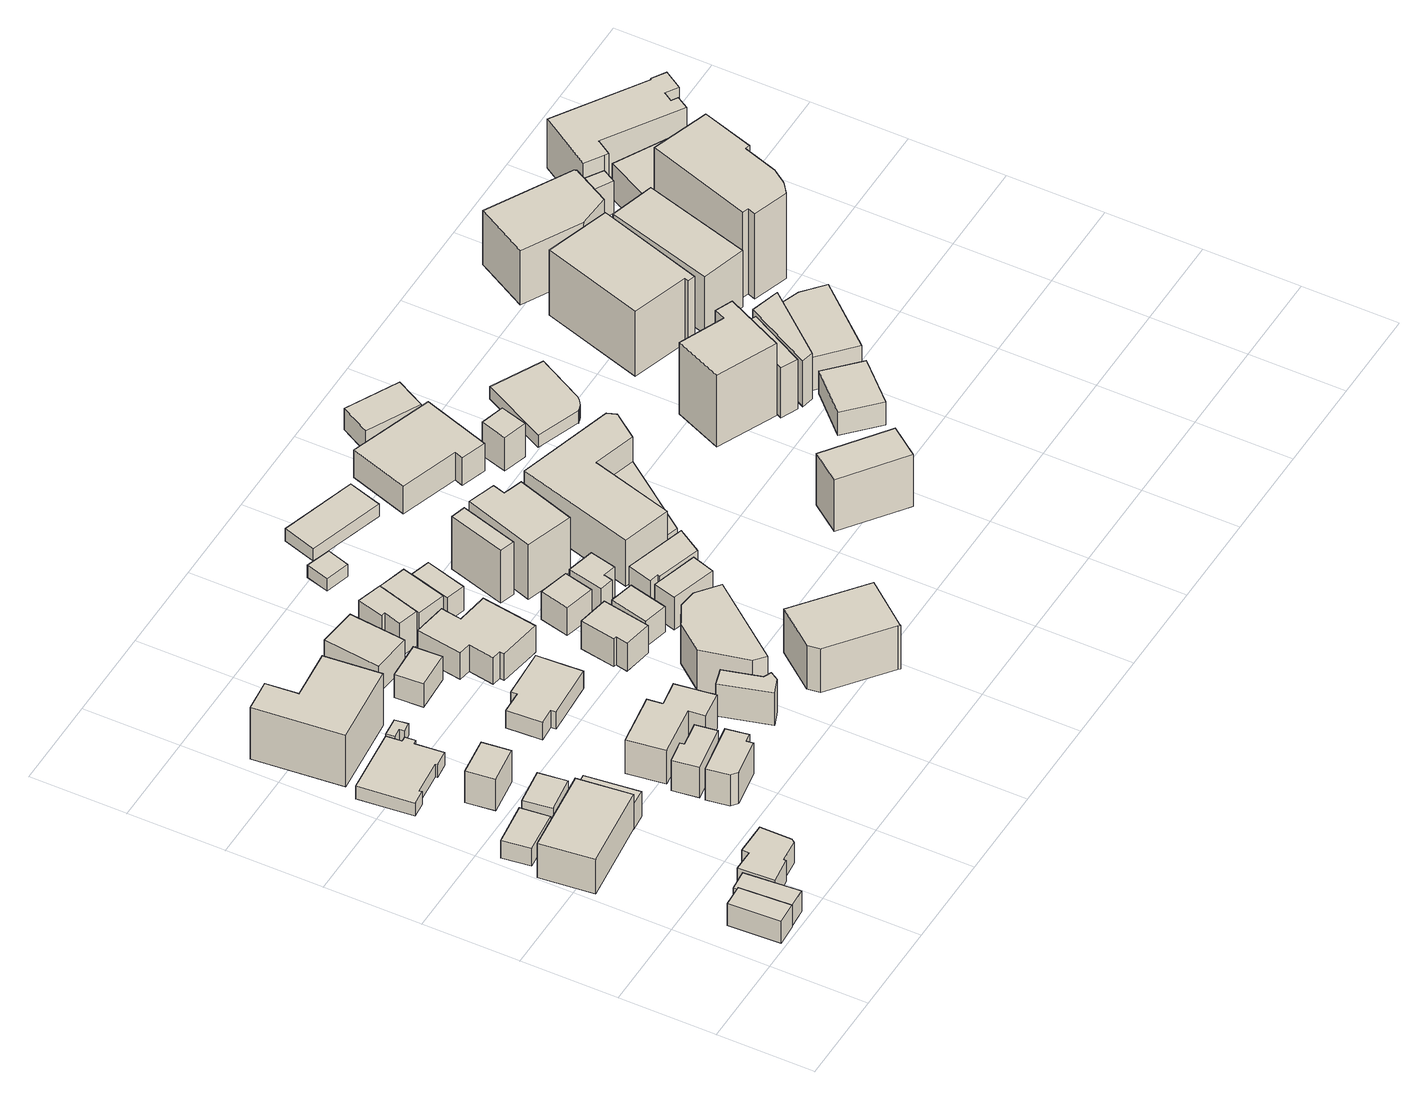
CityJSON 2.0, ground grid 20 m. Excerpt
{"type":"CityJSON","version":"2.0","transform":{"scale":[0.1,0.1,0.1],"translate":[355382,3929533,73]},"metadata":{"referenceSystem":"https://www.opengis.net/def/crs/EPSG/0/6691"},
"CityObjects":{
"building1":{"type":"Building","attributes":{"measuredHeight":6.5,"BuildingIDAttribute.prefecture":"14","BuildingIDAttribute.city":"14153","BuildingDetailAttribute.surveyYear":2015},"geometry":[{"type":"Solid","lod":"1","boundaries":[[[[0,1,2,3]],[[2,4,5,3]],[[1,6,4,2]],[[0,7,6,1]],[[3,5,7,0]],[[4,6,7,5]]]]}]},
"building2":{"type":"Building","attributes":{"measuredHeight":6.2,"BuildingIDAttribute.prefecture":"14","BuildingIDAttribute.city":"14153","BuildingDetailAttribute.surveyYear":2015},"geometry":[{"type":"Solid","lod":"1","boundaries":[[[[8,9,10,11]],[[10,12,13,11]],[[9,14,12,10]],[[8,15,14,9]],[[11,13,15,8]],[[12,14,15,13]]]]}]},
"building3":{"type":"Building","attributes":{"usage":"413","measuredHeight":4.7,"storeysAboveGround":1,"BuildingIDAttribute.prefecture":"14","BuildingIDAttribute.city":"14153","BuildingDetailAttribute.totalFloorArea":53.73,"BuildingDetailAttribute.buildingFootprintArea":53.73,"BuildingDetailAttribute.buildingStructureType":"610","BuildingDetailAttribute.buildingStructureOrgType":"2","BuildingDetailAttribute.orgUsage":"30","BuildingDetailAttribute.surveyYear":2015},"geometry":[{"type":"Solid","lod":"1","boundaries":[[[[16,17,18,19]],[[18,20,21,19]],[[17,22,20,18]],[[16,23,22,17]],[[19,21,23,16]],[[20,22,23,21]]]]}]},
"building4":{"type":"Building","attributes":{"usage":"414","measuredHeight":8.9,"storeysAboveGround":3,"BuildingIDAttribute.prefecture":"14","BuildingIDAttribute.city":"14153","BuildingDetailAttribute.totalFloorArea":567.44,"BuildingDetailAttribute.buildingFootprintArea":189.15,"BuildingDetailAttribute.buildingStructureType":"610","BuildingDetailAttribute.buildingStructureOrgType":"2","BuildingDetailAttribute.orgUsage":"44","BuildingDetailAttribute.surveyYear":2015},"geometry":[{"type":"Solid","lod":"1","boundaries":[[[[24,25,26,27]],[[26,28,29,27]],[[25,30,28,26]],[[24,31,30,25]],[[27,29,31,24]],[[28,30,31,29]]]]}]},
"building5":{"type":"Building","attributes":{"measuredHeight":6.1,"BuildingIDAttribute.prefecture":"14","BuildingIDAttribute.city":"14153","BuildingDetailAttribute.surveyYear":2015},"geometry":[{"type":"Solid","lod":"1","boundaries":[[[[32,33,34,35,36,37,38,39,40]],[[39,41,42,40]],[[38,43,41,39]],[[37,44,43,38]],[[36,45,44,37]],[[35,46,45,36]],[[34,47,46,35]],[[33,48,47,34]],[[32,49,48,33]],[[40,42,49,32]],[[41,43,44,45,46,47,48,49,42]]]]}]},
"building6":{"type":"Building","attributes":{"usage":"411","measuredHeight":4.9,"storeysAboveGround":1,"BuildingIDAttribute.prefecture":"14","BuildingIDAttribute.city":"14153","BuildingDetailAttribute.totalFloorArea":45.65,"BuildingDetailAttribute.buildingFootprintArea":45.65,"BuildingDetailAttribute.buildingStructureType":"610","BuildingDetailAttribute.buildingStructureOrgType":"2","BuildingDetailAttribute.orgUsage":"10","BuildingDetailAttribute.surveyYear":2015},"geometry":[{"type":"Solid","lod":"1","boundaries":[[[[50,51,52,53]],[[52,54,55,53]],[[51,56,54,52]],[[50,57,56,51]],[[53,55,57,50]],[[54,56,57,55]]]]}]},
"building7":{"type":"Building","attributes":{"usage":"414","measuredHeight":7.5,"storeysAboveGround":3,"BuildingIDAttribute.prefecture":"14","BuildingIDAttribute.city":"14153","BuildingDetailAttribute.totalFloorArea":111.18,"BuildingDetailAttribute.buildingFootprintArea":37.06,"BuildingDetailAttribute.buildingStructureType":"610","BuildingDetailAttribute.buildingStructureOrgType":"2","BuildingDetailAttribute.orgUsage":"44","BuildingDetailAttribute.surveyYear":2015},"geometry":[{"type":"Solid","lod":"1","boundaries":[[[[58,59,60,61]],[[60,62,63,61]],[[59,64,62,60]],[[58,65,64,59]],[[61,63,65,58]],[[62,64,65,63]]]]}]},
"building8":{"type":"Building","attributes":{"usage":"411","measuredHeight":4.8,"storeysAboveGround":2,"BuildingIDAttribute.prefecture":"14","BuildingIDAttribute.city":"14153","BuildingDetailAttribute.totalFloorArea":216.89,"BuildingDetailAttribute.buildingFootprintArea":108.44,"BuildingDetailAttribute.buildingStructureType":"601","BuildingDetailAttribute.buildingStructureOrgType":"1","BuildingDetailAttribute.orgUsage":"10","BuildingDetailAttribute.surveyYear":2015},"geometry":[{"type":"Solid","lod":"1","boundaries":[[[[66,67,68,69,70,71,72,73,74,75,76,77]],[[76,78,79,77]],[[75,80,78,76]],[[74,81,80,75]],[[73,82,81,74]],[[72,83,82,73]],[[71,84,83,72]],[[70,85,84,71]],[[69,86,85,70]],[[68,87,86,69]],[[67,88,87,68]],[[66,89,88,67]],[[77,79,89,66]],[[78,80,81,82,83,84,85,86,87,88,89,79]]]]}]},
"building9":{"type":"Building","attributes":{"usage":"413","measuredHeight":8.5,"storeysAboveGround":3,"BuildingIDAttribute.prefecture":"14","BuildingIDAttribute.city":"14153","BuildingDetailAttribute.totalFloorArea":119.04,"BuildingDetailAttribute.buildingFootprintArea":39.68,"BuildingDetailAttribute.buildingStructureType":"601","BuildingDetailAttribute.buildingStructureOrgType":"1","BuildingDetailAttribute.orgUsage":"30","BuildingDetailAttribute.surveyYear":2015},"geometry":[{"type":"Solid","lod":"1","boundaries":[[[[90,91,92,93]],[[92,94,95,93]],[[91,96,94,92]],[[90,97,96,91]],[[93,95,97,90]],[[94,96,97,95]]]]}]},
"building10":{"type":"Building","attributes":{"usage":"414","measuredHeight":14.8,"storeysAboveGround":4,"BuildingIDAttribute.prefecture":"14","BuildingIDAttribute.city":"14153","BuildingDetailAttribute.totalFloorArea":914.08,"BuildingDetailAttribute.buildingFootprintArea":228.52,"BuildingDetailAttribute.buildingStructureType":"610","BuildingDetailAttribute.buildingStructureOrgType":"2","BuildingDetailAttribute.orgUsage":"44","BuildingDetailAttribute.surveyYear":2015},"geometry":[{"type":"Solid","lod":"1","boundaries":[[[[98,99,100,101,102,103]],[[102,104,105,103]],[[101,106,104,102]],[[100,107,106,101]],[[99,108,107,100]],[[98,109,108,99]],[[103,105,109,98]],[[104,106,107,108,109,105]]]]}]},
"building11":{"type":"Building","attributes":{"BuildingIDAttribute.prefecture":"14","BuildingIDAttribute.city":"14153","BuildingDetailAttribute.surveyYear":2015},"geometry":[{"type":"Solid","lod":"1","boundaries":[[[[110,111,112,113,114,115]],[[114,116,117,115]],[[113,118,116,114]],[[112,119,118,113]],[[111,120,119,112]],[[110,121,120,111]],[[115,117,121,110]],[[116,118,119,120,121,117]]]]}]},
"building12":{"type":"Building","attributes":{"usage":"412","measuredHeight":8.1,"storeysAboveGround":3,"BuildingIDAttribute.prefecture":"14","BuildingIDAttribute.city":"14153","BuildingDetailAttribute.totalFloorArea":175.51,"BuildingDetailAttribute.buildingFootprintArea":58.51,"BuildingDetailAttribute.buildingStructureType":"610","BuildingDetailAttribute.buildingStructureOrgType":"2","BuildingDetailAttribute.orgUsage":"20","BuildingDetailAttribute.surveyYear":2015},"geometry":[{"type":"Solid","lod":"1","boundaries":[[[[122,123,124,125,126,127,128]],[[127,129,130,128]],[[126,131,129,127]],[[125,132,131,126]],[[124,133,132,125]],[[123,134,133,124]],[[122,135,134,123]],[[128,130,135,122]],[[129,131,132,133,134,135,130]]]]}]},
"building13":{"type":"Building","attributes":{"usage":"413","measuredHeight":7.7,"storeysAboveGround":3,"BuildingIDAttribute.prefecture":"14","BuildingIDAttribute.city":"14153","BuildingDetailAttribute.totalFloorArea":125.93,"BuildingDetailAttribute.buildingFootprintArea":41.98,"BuildingDetailAttribute.buildingStructureType":"601","BuildingDetailAttribute.buildingStructureOrgType":"1","BuildingDetailAttribute.orgUsage":"30","BuildingDetailAttribute.surveyYear":2015},"geometry":[{"type":"Solid","lod":"1","boundaries":[[[[136,137,138,139,140,141]],[[140,142,143,141]],[[139,144,142,140]],[[138,145,144,139]],[[137,146,145,138]],[[136,147,146,137]],[[141,143,147,136]],[[142,144,145,146,147,143]]]]}]},
"building14":{"type":"Building","attributes":{"usage":"414","measuredHeight":9.1,"storeysAboveGround":4,"BuildingIDAttribute.prefecture":"14","BuildingIDAttribute.city":"14153","BuildingDetailAttribute.totalFloorArea":497.57,"BuildingDetailAttribute.buildingFootprintArea":124.39,"BuildingDetailAttribute.buildingStructureType":"610","BuildingDetailAttribute.buildingStructureOrgType":"2","BuildingDetailAttribute.orgUsage":"44","BuildingDetailAttribute.surveyYear":2015},"geometry":[{"type":"Solid","lod":"1","boundaries":[[[[148,149,150,151,152,153,154,155]],[[154,156,157,155]],[[153,158,156,154]],[[152,159,158,153]],[[151,160,159,152]],[[150,161,160,151]],[[149,162,161,150]],[[148,163,162,149]],[[155,157,163,148]],[[156,158,159,160,161,162,163,157]]]]}]},
"building15":{"type":"Building","attributes":{"usage":"411","measuredHeight":6.7,"storeysAboveGround":2,"BuildingIDAttribute.prefecture":"14","BuildingIDAttribute.city":"14153","BuildingDetailAttribute.totalFloorArea":83.11,"BuildingDetailAttribute.buildingFootprintArea":41.55,"BuildingDetailAttribute.buildingStructureType":"601","BuildingDetailAttribute.buildingStructureOrgType":"1","BuildingDetailAttribute.orgUsage":"10","BuildingDetailAttribute.surveyYear":2015},"geometry":[{"type":"Solid","lod":"1","boundaries":[[[[164,165,166,167]],[[166,168,169,167]],[[165,170,168,166]],[[164,171,170,165]],[[167,169,171,164]],[[168,170,171,169]]]]}]},
"building16":{"type":"Building","attributes":{"usage":"411","measuredHeight":5.7,"storeysAboveGround":1,"BuildingIDAttribute.prefecture":"14","BuildingIDAttribute.city":"14153","BuildingDetailAttribute.totalFloorArea":134.55,"BuildingDetailAttribute.buildingFootprintArea":134.55,"BuildingDetailAttribute.buildingStructureType":"601","BuildingDetailAttribute.buildingStructureOrgType":"1","BuildingDetailAttribute.orgUsage":"10","BuildingDetailAttribute.surveyYear":2015},"geometry":[{"type":"Solid","lod":"1","boundaries":[[[[172,173,174,175,176,177,178,179]],[[178,180,181,179]],[[177,182,180,178]],[[176,183,182,177]],[[175,184,183,176]],[[174,185,184,175]],[[173,186,185,174]],[[172,187,186,173]],[[179,181,187,172]],[[180,182,183,184,185,186,187,181]]]]}]},
"building17":{"type":"Building","attributes":{"usage":"403","measuredHeight":7.8,"storeysAboveGround":2,"BuildingIDAttribute.prefecture":"14","BuildingIDAttribute.city":"14153","BuildingDetailAttribute.totalFloorArea":163.51,"BuildingDetailAttribute.buildingFootprintArea":81.76,"BuildingDetailAttribute.buildingStructureType":"601","BuildingDetailAttribute.buildingStructureOrgType":"1","BuildingDetailAttribute.orgUsage":"80","BuildingDetailAttribute.surveyYear":2015},"geometry":[{"type":"Solid","lod":"1","boundaries":[[[[188,189,190,191]],[[190,192,193,191]],[[189,194,192,190]],[[188,195,194,189]],[[191,193,195,188]],[[192,194,195,193]]]]}]},
"building18":{"type":"Building","attributes":{"usage":"411","measuredHeight":8.5,"storeysAboveGround":3,"BuildingIDAttribute.prefecture":"14","BuildingIDAttribute.city":"14153","BuildingDetailAttribute.totalFloorArea":104.55,"BuildingDetailAttribute.buildingFootprintArea":34.85,"BuildingDetailAttribute.buildingStructureType":"601","BuildingDetailAttribute.buildingStructureOrgType":"1","BuildingDetailAttribute.orgUsage":"10","BuildingDetailAttribute.surveyYear":2015},"geometry":[{"type":"Solid","lod":"1","boundaries":[[[[196,197,198,199,200,201]],[[200,202,203,201]],[[199,204,202,200]],[[198,205,204,199]],[[197,206,205,198]],[[196,207,206,197]],[[201,203,207,196]],[[202,204,205,206,207,203]]]]}]},
"building19":{"type":"Building","attributes":{"usage":"412","measuredHeight":7.6,"storeysAboveGround":2,"BuildingIDAttribute.prefecture":"14","BuildingIDAttribute.city":"14153","BuildingDetailAttribute.totalFloorArea":320.96,"BuildingDetailAttribute.buildingFootprintArea":160.48,"BuildingDetailAttribute.buildingStructureType":"610","BuildingDetailAttribute.buildingStructureOrgType":"2","BuildingDetailAttribute.orgUsage":"20","BuildingDetailAttribute.surveyYear":2015},"geometry":[{"type":"Solid","lod":"1","boundaries":[[[[208,209,210,211,212,213,214,215,216,217]],[[216,218,219,217]],[[215,220,218,216]],[[214,221,220,215]],[[213,222,221,214]],[[212,223,222,213]],[[211,224,223,212]],[[210,225,224,211]],[[209,226,225,210]],[[208,227,226,209]],[[217,219,227,208]],[[218,220,221,222,223,224,225,226,227,219]]]]}]},
"building20":{"type":"Building","attributes":{"usage":"413","measuredHeight":9,"storeysAboveGround":3,"BuildingIDAttribute.prefecture":"14","BuildingIDAttribute.city":"14153","BuildingDetailAttribute.totalFloorArea":125.57,"BuildingDetailAttribute.buildingFootprintArea":41.86,"BuildingDetailAttribute.buildingStructureType":"610","BuildingDetailAttribute.buildingStructureOrgType":"2","BuildingDetailAttribute.orgUsage":"30","BuildingDetailAttribute.surveyYear":2015},"geometry":[{"type":"Solid","lod":"1","boundaries":[[[[228,229,230,231,232,233]],[[232,234,235,233]],[[231,236,234,232]],[[230,237,236,231]],[[229,238,237,230]],[[228,239,238,229]],[[233,235,239,228]],[[234,236,237,238,239,235]]]]}]},
"building21":{"type":"Building","attributes":{"usage":"414","measuredHeight":8.9,"storeysAboveGround":3,"BuildingIDAttribute.prefecture":"14","BuildingIDAttribute.city":"14153","BuildingDetailAttribute.totalFloorArea":166.69,"BuildingDetailAttribute.buildingFootprintArea":55.56,"BuildingDetailAttribute.buildingStructureType":"610","BuildingDetailAttribute.buildingStructureOrgType":"2","BuildingDetailAttribute.orgUsage":"44","BuildingDetailAttribute.surveyYear":2015},"geometry":[{"type":"Solid","lod":"1","boundaries":[[[[240,241,242,243]],[[242,244,245,243]],[[241,246,244,242]],[[240,247,246,241]],[[243,245,247,240]],[[244,246,247,245]]]]}]},
"building22":{"type":"Building","attributes":{"usage":"411","measuredHeight":7.8,"storeysAboveGround":2,"BuildingIDAttribute.prefecture":"14","BuildingIDAttribute.city":"14153","BuildingDetailAttribute.totalFloorArea":108.19,"BuildingDetailAttribute.buildingFootprintArea":54.09,"BuildingDetailAttribute.buildingStructureType":"601","BuildingDetailAttribute.buildingStructureOrgType":"1","BuildingDetailAttribute.orgUsage":"10","BuildingDetailAttribute.surveyYear":2015},"geometry":[{"type":"Solid","lod":"1","boundaries":[[[[248,249,250,251,252,253]],[[252,254,255,253]],[[251,256,254,252]],[[250,257,256,251]],[[249,258,257,250]],[[248,259,258,249]],[[253,255,259,248]],[[254,256,257,258,259,255]]]]}]},
"building23":{"type":"Building","attributes":{"usage":"412","measuredHeight":10.3,"storeysAboveGround":4,"BuildingIDAttribute.prefecture":"14","BuildingIDAttribute.city":"14153","BuildingDetailAttribute.totalFloorArea":667.49,"BuildingDetailAttribute.buildingFootprintArea":166.87,"BuildingDetailAttribute.buildingStructureType":"610","BuildingDetailAttribute.buildingStructureOrgType":"2","BuildingDetailAttribute.orgUsage":"20","BuildingDetailAttribute.surveyYear":2015},"geometry":[{"type":"Solid","lod":"1","boundaries":[[[[260,261,262,263,264,265,266]],[[265,267,268,266]],[[264,269,267,265]],[[263,270,269,264]],[[262,271,270,263]],[[261,272,271,262]],[[260,273,272,261]],[[266,268,273,260]],[[267,269,270,271,272,273,268]]]]}]},
"building24":{"type":"Building","attributes":{"measuredHeight":8,"BuildingIDAttribute.prefecture":"14","BuildingIDAttribute.city":"14153","BuildingDetailAttribute.surveyYear":2015},"geometry":[{"type":"Solid","lod":"1","boundaries":[[[[274,275,276,277]],[[276,278,279,277]],[[275,280,278,276]],[[274,281,280,275]],[[277,279,281,274]],[[278,280,281,279]]]]}]},
"building25":{"type":"Building","attributes":{"usage":"411","measuredHeight":8.1,"storeysAboveGround":3,"BuildingIDAttribute.prefecture":"14","BuildingIDAttribute.city":"14153","BuildingDetailAttribute.totalFloorArea":100.91,"BuildingDetailAttribute.buildingFootprintArea":33.64,"BuildingDetailAttribute.buildingStructureType":"601","BuildingDetailAttribute.buildingStructureOrgType":"1","BuildingDetailAttribute.orgUsage":"10","BuildingDetailAttribute.surveyYear":2015},"geometry":[{"type":"Solid","lod":"1","boundaries":[[[[282,283,284,285]],[[284,286,287,285]],[[283,288,286,284]],[[282,289,288,283]],[[285,287,289,282]],[[286,288,289,287]]]]}]},
"building26":{"type":"Building","attributes":{"usage":"411","measuredHeight":7.3,"storeysAboveGround":2,"BuildingIDAttribute.prefecture":"14","BuildingIDAttribute.city":"14153","BuildingDetailAttribute.totalFloorArea":71.25,"BuildingDetailAttribute.buildingFootprintArea":35.62,"BuildingDetailAttribute.buildingStructureType":"601","BuildingDetailAttribute.buildingStructureOrgType":"1","BuildingDetailAttribute.orgUsage":"10","BuildingDetailAttribute.surveyYear":2015},"geometry":[{"type":"Solid","lod":"1","boundaries":[[[[290,291,292,293]],[[292,294,295,293]],[[291,296,294,292]],[[290,297,296,291]],[[293,295,297,290]],[[294,296,297,295]]]]}]},
"building27":{"type":"Building","attributes":{"usage":"414","measuredHeight":11.4,"storeysAboveGround":4,"BuildingIDAttribute.prefecture":"14","BuildingIDAttribute.city":"14153","BuildingDetailAttribute.totalFloorArea":759.3,"BuildingDetailAttribute.buildingFootprintArea":189.82,"BuildingDetailAttribute.buildingStructureType":"610","BuildingDetailAttribute.buildingStructureOrgType":"2","BuildingDetailAttribute.orgUsage":"44","BuildingDetailAttribute.surveyYear":2015},"geometry":[{"type":"Solid","lod":"1","boundaries":[[[[298,299,300,301,302,303,304]],[[303,305,306,304]],[[302,307,305,303]],[[301,308,307,302]],[[300,309,308,301]],[[299,310,309,300]],[[298,311,310,299]],[[304,306,311,298]],[[305,307,308,309,310,311,306]]]]}]},
"building28":{"type":"Building","attributes":{"BuildingIDAttribute.prefecture":"14","BuildingIDAttribute.city":"14153","BuildingDetailAttribute.surveyYear":2015},"geometry":[{"type":"Solid","lod":"1","boundaries":[[[[312,313,314,315]],[[314,316,317,315]],[[313,318,316,314]],[[312,319,318,313]],[[315,317,319,312]],[[316,318,319,317]]]]}]},
"building29":{"type":"Building","attributes":{"usage":"411","measuredHeight":8.8,"storeysAboveGround":2,"BuildingIDAttribute.prefecture":"14","BuildingIDAttribute.city":"14153","BuildingDetailAttribute.totalFloorArea":65.81,"BuildingDetailAttribute.buildingFootprintArea":32.9,"BuildingDetailAttribute.buildingStructureType":"601","BuildingDetailAttribute.buildingStructureOrgType":"1","BuildingDetailAttribute.orgUsage":"10","BuildingDetailAttribute.surveyYear":2015},"geometry":[{"type":"Solid","lod":"1","boundaries":[[[[320,321,322,323,324,325]],[[324,326,327,325]],[[323,328,326,324]],[[322,329,328,323]],[[321,330,329,322]],[[320,331,330,321]],[[325,327,331,320]],[[326,328,329,330,331,327]]]]}]},
"building30":{"type":"Building","attributes":{"usage":"414","measuredHeight":13.5,"storeysAboveGround":5,"BuildingIDAttribute.prefecture":"14","BuildingIDAttribute.city":"14153","BuildingDetailAttribute.totalFloorArea":162.03,"BuildingDetailAttribute.buildingFootprintArea":32.41,"BuildingDetailAttribute.buildingStructureType":"610","BuildingDetailAttribute.buildingStructureOrgType":"2","BuildingDetailAttribute.orgUsage":"44","BuildingDetailAttribute.surveyYear":2015},"geometry":[{"type":"Solid","lod":"1","boundaries":[[[[332,333,334,335]],[[334,336,337,335]],[[333,338,336,334]],[[332,339,338,333]],[[335,337,339,332]],[[336,338,339,337]]]]}]},
"building31":{"type":"Building","attributes":{"usage":"411","measuredHeight":9,"storeysAboveGround":3,"BuildingIDAttribute.prefecture":"14","BuildingIDAttribute.city":"14153","BuildingDetailAttribute.totalFloorArea":122.06,"BuildingDetailAttribute.buildingFootprintArea":40.69,"BuildingDetailAttribute.buildingStructureType":"601","BuildingDetailAttribute.buildingStructureOrgType":"1","BuildingDetailAttribute.orgUsage":"10","BuildingDetailAttribute.surveyYear":2015},"geometry":[{"type":"Solid","lod":"1","boundaries":[[[[340,341,342,343]],[[342,344,345,343]],[[341,346,344,342]],[[340,347,346,341]],[[343,345,347,340]],[[344,346,347,345]]]]}]},
"building32":{"type":"Building","attributes":{"usage":"413","measuredHeight":7.8,"storeysAboveGround":3,"BuildingIDAttribute.prefecture":"14","BuildingIDAttribute.city":"14153","BuildingDetailAttribute.totalFloorArea":194.6,"BuildingDetailAttribute.buildingFootprintArea":64.87,"BuildingDetailAttribute.buildingStructureType":"610","BuildingDetailAttribute.buildingStructureOrgType":"2","BuildingDetailAttribute.orgUsage":"30","BuildingDetailAttribute.surveyYear":2015},"geometry":[{"type":"Solid","lod":"1","boundaries":[[[[348,349,350,351,352,353]],[[352,354,355,353]],[[351,356,354,352]],[[350,357,356,351]],[[349,358,357,350]],[[348,359,358,349]],[[353,355,359,348]],[[354,356,357,358,359,355]]]]}]},
"building33":{"type":"Building","attributes":{"usage":"412","measuredHeight":16.6,"storeysAboveGround":5,"BuildingIDAttribute.prefecture":"14","BuildingIDAttribute.city":"14153","BuildingDetailAttribute.totalFloorArea":664.94,"BuildingDetailAttribute.buildingFootprintArea":132.99,"BuildingDetailAttribute.buildingStructureType":"610","BuildingDetailAttribute.buildingStructureOrgType":"2","BuildingDetailAttribute.orgUsage":"20","BuildingDetailAttribute.surveyYear":2015},"geometry":[{"type":"Solid","lod":"1","boundaries":[[[[360,361,362,363,364,365]],[[364,366,367,365]],[[363,368,366,364]],[[362,369,368,363]],[[361,370,369,362]],[[360,371,370,361]],[[365,367,371,360]],[[366,368,369,370,371,367]]]]}]},
"building34":{"type":"Building","attributes":{"usage":"411","storeysAboveGround":1,"BuildingIDAttribute.prefecture":"14","BuildingIDAttribute.city":"14153","BuildingDetailAttribute.totalFloorArea":119.6,"BuildingDetailAttribute.buildingFootprintArea":119.6,"BuildingDetailAttribute.buildingStructureType":"601","BuildingDetailAttribute.buildingStructureOrgType":"1","BuildingDetailAttribute.orgUsage":"10","BuildingDetailAttribute.surveyYear":2015},"geometry":[{"type":"Solid","lod":"1","boundaries":[[[[372,373,374,375]],[[374,376,377,375]],[[373,378,376,374]],[[372,379,378,373]],[[375,377,379,372]],[[376,378,379,377]]]]}]},
"building35":{"type":"Building","attributes":{"usage":"414","measuredHeight":11.8,"storeysAboveGround":4,"BuildingIDAttribute.prefecture":"14","BuildingIDAttribute.city":"14153","BuildingDetailAttribute.totalFloorArea":1276.52,"BuildingDetailAttribute.buildingFootprintArea":319.13,"BuildingDetailAttribute.buildingStructureType":"610","BuildingDetailAttribute.buildingStructureOrgType":"2","BuildingDetailAttribute.orgUsage":"44","BuildingDetailAttribute.surveyYear":2015},"geometry":[{"type":"Solid","lod":"1","boundaries":[[[[380,381,382,383,384,385,386]],[[385,387,388,386]],[[384,389,387,385]],[[383,390,389,384]],[[382,391,390,383]],[[381,392,391,382]],[[380,393,392,381]],[[386,388,393,380]],[[387,389,390,391,392,393,388]]]]}]},
"building36":{"type":"Building","attributes":{"usage":"414","measuredHeight":11.9,"storeysAboveGround":4,"BuildingIDAttribute.prefecture":"14","BuildingIDAttribute.city":"14153","BuildingDetailAttribute.totalFloorArea":383.88,"BuildingDetailAttribute.buildingFootprintArea":95.97,"BuildingDetailAttribute.buildingStructureType":"610","BuildingDetailAttribute.buildingStructureOrgType":"2","BuildingDetailAttribute.orgUsage":"44","BuildingDetailAttribute.surveyYear":2015},"geometry":[{"type":"Solid","lod":"1","boundaries":[[[[394,395,396,397]],[[396,398,399,397]],[[395,400,398,396]],[[394,401,400,395]],[[397,399,401,394]],[[398,400,401,399]]]]}]},
"building37":{"type":"Building","attributes":{"usage":"422","measuredHeight":8.3,"storeysAboveGround":2,"BuildingIDAttribute.prefecture":"14","BuildingIDAttribute.city":"14153","BuildingDetailAttribute.totalFloorArea":467.14,"BuildingDetailAttribute.buildingFootprintArea":233.57,"BuildingDetailAttribute.buildingStructureType":"610","BuildingDetailAttribute.buildingStructureOrgType":"2","BuildingDetailAttribute.orgUsage":"137","BuildingDetailAttribute.surveyYear":2015},"geometry":[{"type":"Solid","lod":"1","boundaries":[[[[402,403,404,405,406,407]],[[406,408,409,407]],[[405,410,408,406]],[[404,411,410,405]],[[403,412,411,404]],[[402,413,412,403]],[[407,409,413,402]],[[408,410,411,412,413,409]]]]}]},
"building38":{"type":"Building","attributes":{"usage":"414","measuredHeight":17.2,"storeysAboveGround":4,"BuildingIDAttribute.prefecture":"14","BuildingIDAttribute.city":"14153","BuildingDetailAttribute.totalFloorArea":430.66,"BuildingDetailAttribute.buildingFootprintArea":107.66,"BuildingDetailAttribute.buildingStructureType":"610","BuildingDetailAttribute.buildingStructureOrgType":"2","BuildingDetailAttribute.orgUsage":"44","BuildingDetailAttribute.surveyYear":2015},"geometry":[{"type":"Solid","lod":"1","boundaries":[[[[414,415,416,417]],[[416,418,419,417]],[[415,420,418,416]],[[414,421,420,415]],[[417,419,421,414]],[[418,420,421,419]]]]}]},
"building39":{"type":"Building","attributes":{"usage":"413","measuredHeight":8.4,"storeysAboveGround":3,"BuildingIDAttribute.prefecture":"14","BuildingIDAttribute.city":"14153","BuildingDetailAttribute.totalFloorArea":89.04,"BuildingDetailAttribute.buildingFootprintArea":29.68,"BuildingDetailAttribute.buildingStructureType":"610","BuildingDetailAttribute.buildingStructureOrgType":"2","BuildingDetailAttribute.orgUsage":"30","BuildingDetailAttribute.surveyYear":2015},"geometry":[{"type":"Solid","lod":"1","boundaries":[[[[422,423,424,425]],[[424,426,427,425]],[[423,428,426,424]],[[422,429,428,423]],[[425,427,429,422]],[[426,428,429,427]]]]}]},
"building40":{"type":"Building","attributes":{"usage":"411","measuredHeight":6.4,"storeysAboveGround":2,"BuildingIDAttribute.prefecture":"14","BuildingIDAttribute.city":"14153","BuildingDetailAttribute.totalFloorArea":142.83,"BuildingDetailAttribute.buildingFootprintArea":71.41,"BuildingDetailAttribute.buildingStructureType":"601","BuildingDetailAttribute.buildingStructureOrgType":"1","BuildingDetailAttribute.orgUsage":"10","BuildingDetailAttribute.surveyYear":2015},"geometry":[{"type":"Solid","lod":"1","boundaries":[[[[430,431,432,433]],[[432,434,435,433]],[[431,436,434,432]],[[430,437,436,431]],[[433,435,437,430]],[[434,436,437,435]]]]}]},
"building41":{"type":"Building","attributes":{"usage":"401","storeysAboveGround":3,"BuildingIDAttribute.prefecture":"14","BuildingIDAttribute.city":"14153","BuildingDetailAttribute.totalFloorArea":463.28,"BuildingDetailAttribute.buildingFootprintArea":154.43,"BuildingDetailAttribute.buildingStructureType":"610","BuildingDetailAttribute.buildingStructureOrgType":"2","BuildingDetailAttribute.orgUsage":"61","BuildingDetailAttribute.surveyYear":2015},"geometry":[{"type":"Solid","lod":"1","boundaries":[[[[438,439,440,441,442,443,444,445,446,447,448]],[[447,449,450,448]],[[446,451,449,447]],[[445,452,451,446]],[[444,453,452,445]],[[443,454,453,444]],[[442,455,454,443]],[[441,456,455,442]],[[440,457,456,441]],[[439,458,457,440]],[[438,459,458,439]],[[448,450,459,438]],[[449,451,452,453,454,455,456,457,458,459,450]]]]}]},
"building42":{"type":"Building","attributes":{"usage":"402","measuredHeight":18.2,"storeysAboveGround":4,"BuildingIDAttribute.prefecture":"14","BuildingIDAttribute.city":"14153","BuildingDetailAttribute.totalFloorArea":553.36,"BuildingDetailAttribute.buildingFootprintArea":138.34,"BuildingDetailAttribute.buildingStructureType":"610","BuildingDetailAttribute.buildingStructureOrgType":"2","BuildingDetailAttribute.orgUsage":"92","BuildingDetailAttribute.surveyYear":2015},"geometry":[{"type":"Solid","lod":"1","boundaries":[[[[460,461,462,463,464,465]],[[464,466,467,465]],[[463,468,466,464]],[[462,469,468,463]],[[461,470,469,462]],[[460,471,470,461]],[[465,467,471,460]],[[466,468,469,470,471,467]]]]}]},
"building43":{"type":"Building","attributes":{"usage":"404","measuredHeight":6.1,"storeysAboveGround":2,"BuildingIDAttribute.prefecture":"14","BuildingIDAttribute.city":"14153","BuildingDetailAttribute.totalFloorArea":193.33,"BuildingDetailAttribute.buildingFootprintArea":96.66,"BuildingDetailAttribute.buildingStructureType":"610","BuildingDetailAttribute.buildingStructureOrgType":"2","BuildingDetailAttribute.orgUsage":"110","BuildingDetailAttribute.surveyYear":2015},"geometry":[{"type":"Solid","lod":"1","boundaries":[[[[472,473,474,475]],[[474,476,477,475]],[[473,478,476,474]],[[472,479,478,473]],[[475,477,479,472]],[[476,478,479,477]]]]}]},
"building44":{"type":"Building","attributes":{"usage":"412","measuredHeight":17.9,"storeysAboveGround":4,"BuildingIDAttribute.prefecture":"14","BuildingIDAttribute.city":"14153","BuildingDetailAttribute.totalFloorArea":200.84,"BuildingDetailAttribute.buildingFootprintArea":50.21,"BuildingDetailAttribute.buildingStructureType":"610","BuildingDetailAttribute.buildingStructureOrgType":"2","BuildingDetailAttribute.orgUsage":"20","BuildingDetailAttribute.surveyYear":2015},"geometry":[{"type":"Solid","lod":"1","boundaries":[[[[480,481,482,483]],[[482,484,485,483]],[[481,486,484,482]],[[480,487,486,481]],[[483,485,487,480]],[[484,486,487,485]]]]}]},
"building45":{"type":"Building","attributes":{"usage":"414","measuredHeight":13.5,"storeysAboveGround":2,"BuildingIDAttribute.prefecture":"14","BuildingIDAttribute.city":"14153","BuildingDetailAttribute.totalFloorArea":127.78,"BuildingDetailAttribute.buildingFootprintArea":63.89,"BuildingDetailAttribute.buildingStructureType":"610","BuildingDetailAttribute.buildingStructureOrgType":"2","BuildingDetailAttribute.orgUsage":"42","BuildingDetailAttribute.surveyYear":2015},"geometry":[{"type":"Solid","lod":"1","boundaries":[[[[488,489,490,491]],[[490,492,493,491]],[[489,494,492,490]],[[488,495,494,489]],[[491,493,495,488]],[[492,494,495,493]]]]}]},
"building46":{"type":"Building","attributes":{"usage":"414","measuredHeight":8.6,"storeysAboveGround":3,"BuildingIDAttribute.prefecture":"14","BuildingIDAttribute.city":"14153","BuildingDetailAttribute.totalFloorArea":460.53,"BuildingDetailAttribute.buildingFootprintArea":153.51,"BuildingDetailAttribute.buildingStructureType":"610","BuildingDetailAttribute.buildingStructureOrgType":"2","BuildingDetailAttribute.orgUsage":"44","BuildingDetailAttribute.surveyYear":2015},"geometry":[{"type":"Solid","lod":"1","boundaries":[[[[496,497,498,499,500]],[[499,501,502,500]],[[498,503,501,499]],[[497,504,503,498]],[[496,505,504,497]],[[500,502,505,496]],[[501,503,504,505,502]]]]}]},
"building47":{"type":"Building","attributes":{"usage":"414","measuredHeight":16.6,"storeysAboveGround":6,"BuildingIDAttribute.prefecture":"14","BuildingIDAttribute.city":"14153","BuildingDetailAttribute.totalFloorArea":1627.89,"BuildingDetailAttribute.buildingFootprintArea":271.31,"BuildingDetailAttribute.buildingStructureType":"610","BuildingDetailAttribute.buildingStructureOrgType":"2","BuildingDetailAttribute.orgUsage":"44","BuildingDetailAttribute.surveyYear":2015},"geometry":[{"type":"Solid","lod":"1","boundaries":[[[[506,507,508,509,510,511]],[[510,512,513,511]],[[509,514,512,510]],[[508,515,514,509]],[[507,516,515,508]],[[506,517,516,507]],[[511,513,517,506]],[[512,514,515,516,517,513]]]]}]},
"building48":{"type":"Building","attributes":{"usage":"404","measuredHeight":18.1,"storeysAboveGround":2,"BuildingIDAttribute.prefecture":"14","BuildingIDAttribute.city":"14153","BuildingDetailAttribute.totalFloorArea":425.8,"BuildingDetailAttribute.buildingFootprintArea":212.9,"BuildingDetailAttribute.buildingStructureType":"610","BuildingDetailAttribute.buildingStructureOrgType":"2","BuildingDetailAttribute.orgUsage":"110","BuildingDetailAttribute.surveyYear":2015},"geometry":[{"type":"Solid","lod":"1","boundaries":[[[[518,519,520,521]],[[520,522,523,521]],[[519,524,522,520]],[[518,525,524,519]],[[521,523,525,518]],[[522,524,525,523]]]]}]},
"building49":{"type":"Building","attributes":{"usage":"414","measuredHeight":17.5,"storeysAboveGround":5,"BuildingIDAttribute.prefecture":"14","BuildingIDAttribute.city":"14153","BuildingDetailAttribute.totalFloorArea":1062.36,"BuildingDetailAttribute.buildingFootprintArea":212.47,"BuildingDetailAttribute.buildingStructureType":"610","BuildingDetailAttribute.buildingStructureOrgType":"2","BuildingDetailAttribute.orgUsage":"44","BuildingDetailAttribute.surveyYear":2015},"geometry":[{"type":"Solid","lod":"1","boundaries":[[[[526,527,528,529,530,531]],[[530,532,533,531]],[[529,534,532,530]],[[528,535,534,529]],[[527,536,535,528]],[[526,537,536,527]],[[531,533,537,526]],[[532,534,535,536,537,533]]]]}]},
"building50":{"type":"Building","attributes":{"usage":"414","measuredHeight":22.9,"storeysAboveGround":8,"BuildingIDAttribute.prefecture":"14","BuildingIDAttribute.city":"14153","BuildingDetailAttribute.totalFloorArea":1952.21,"BuildingDetailAttribute.buildingFootprintArea":244.03,"BuildingDetailAttribute.buildingStructureType":"610","BuildingDetailAttribute.buildingStructureOrgType":"2","BuildingDetailAttribute.orgUsage":"44","BuildingDetailAttribute.surveyYear":2015},"geometry":[{"type":"Solid","lod":"1","boundaries":[[[[538,539,540,541,542,543,544,545,546,547]],[[546,548,549,547]],[[545,550,548,546]],[[544,551,550,545]],[[543,552,551,544]],[[542,553,552,543]],[[541,554,553,542]],[[540,555,554,541]],[[539,556,555,540]],[[538,557,556,539]],[[547,549,557,538]],[[548,550,551,552,553,554,555,556,557,549]]]]}]},
"building51":{"type":"Building","attributes":{"measuredHeight":14.1,"BuildingIDAttribute.prefecture":"14","BuildingIDAttribute.city":"14153","BuildingDetailAttribute.surveyYear":2015},"geometry":[{"type":"Solid","lod":"1","boundaries":[[[[558,559,560,561,562,563]],[[562,564,565,563]],[[561,566,564,562]],[[560,567,566,561]],[[559,568,567,560]],[[558,569,568,559]],[[563,565,569,558]],[[564,566,567,568,569,565]]]]}]},
"building52":{"type":"Building","attributes":{"usage":"414","measuredHeight":10.3,"storeysAboveGround":3,"BuildingIDAttribute.prefecture":"14","BuildingIDAttribute.city":"14153","BuildingDetailAttribute.totalFloorArea":405.57,"BuildingDetailAttribute.buildingFootprintArea":135.19,"BuildingDetailAttribute.buildingStructureType":"610","BuildingDetailAttribute.buildingStructureOrgType":"2","BuildingDetailAttribute.orgUsage":"44","BuildingDetailAttribute.surveyYear":2015},"geometry":[{"type":"Solid","lod":"1","boundaries":[[[[570,571,572,573,574]],[[573,575,576,574]],[[572,577,575,573]],[[571,578,577,572]],[[570,579,578,571]],[[574,576,579,570]],[[575,577,578,579,576]]]]}]},
"building53":{"type":"Building","attributes":{"usage":"414","measuredHeight":12.5,"storeysAboveGround":4,"BuildingIDAttribute.prefecture":"14","BuildingIDAttribute.city":"14153","BuildingDetailAttribute.totalFloorArea":835.94,"BuildingDetailAttribute.buildingFootprintArea":208.99,"BuildingDetailAttribute.buildingStructureType":"610","BuildingDetailAttribute.buildingStructureOrgType":"2","BuildingDetailAttribute.orgUsage":"44","BuildingDetailAttribute.surveyYear":2015},"geometry":[{"type":"Solid","lod":"1","boundaries":[[[[580,581,582,583,584,585,586,587,588,589,590,591,592,593]],[[592,594,595,593]],[[591,596,594,592]],[[590,597,596,591]],[[589,598,597,590]],[[588,599,598,589]],[[587,600,599,588]],[[586,601,600,587]],[[585,602,601,586]],[[584,603,602,585]],[[583,604,603,584]],[[582,605,604,583]],[[581,606,605,582]],[[580,607,606,581]],[[593,595,607,580]],[[594,596,597,598,599,600,601,602,603,604,605,606,607,595]]]]}]}
},
"vertices":[
[52,114,17],[98,117,17],[104,10,17],[57,7,17],[104,10,71],[57,7,71],[98,117,71],[52,114,71],
[150,16,13],[107,13,13],[98,127,13],[141,131,13],[98,127,65],[141,131,65],[107,13,65],[150,16,65],
[105,566,14],[112,506,14],[23,496,14],[15,555,14],[23,496,58],[15,555,58],[112,506,58],[105,566,58],
[183,494,13],[196,382,13],[15,362,13],[2,474,13],[15,362,98],[2,474,98],[196,382,98],[183,494,98],
[149,146,11],[193,146,11],[193,161,11],[261,161,11],[261,96,11],[256,88,11],[208,84,11],[208,78,11],[153,71,11],[208,78,63],[153,71,63],[208,84,63],[256,88,63],[261,96,63],[261,161,63],[193,161,63],[193,146,63],[149,146,63],
[198,580,12],[206,521,12],[130,511,12],[122,570,12],[130,511,60],[122,570,60],[206,521,60],[198,580,60],
[183,494,11],[219,498,11],[232,386,11],[196,382,11],[232,386,73],[196,382,73],[219,498,73],[183,494,73],
[164,870,15],[167,838,15],[178,839,15],[180,817,15],[171,816,15],[177,757,15],[143,753,15],[142,757,15],[68,750,15],[69,744,15],[36,741,15],[25,856,15],[36,741,47],[25,856,47],[69,744,47],[68,750,47],[142,757,47],[143,753,47],[177,757,47],[171,816,47],[180,817,47],[178,839,47],[167,838,47],[164,870,47],
[192,691,12],[199,632,12],[120,622,12],[112,681,12],[120,622,90],[112,681,90],[199,632,90],[192,691,90],
[22,1069,19],[89,1076,19],[95,1009,19],[201,1019,19],[212,901,19],[40,884,19],[212,901,147],[40,884,147],[201,1019,147],[95,1009,147],[89,1076,147],[22,1069,147],
[207,876,18],[211,849,18],[191,846,18],[190,856,18],[170,854,18],[168,872,18],[170,854,48],[168,872,48],[190,856,48],[191,846,48],[211,849,48],[207,876,48],
[433,325,10],[441,279,10],[423,276,10],[425,262,10],[345,249,10],[332,260,10],[325,307,10],[332,260,87],[325,307,87],[345,249,87],[425,262,87],[423,276,87],[441,279,87],[433,325,87],
[317,372,10],[364,380,10],[366,371,10],[418,379,10],[425,334,10],[325,318,10],[425,334,85],[325,318,85],[418,379,85],[366,371,85],[364,380,85],[317,372,85],
[427,481,11],[431,450,11],[485,458,11],[497,375,11],[439,367,11],[435,401,11],[327,386,11],[316,465,11],[327,386,94],[316,465,94],[435,401,94],[439,367,94],[497,375,94],[485,458,94],[431,450,94],[427,481,94],
[288,860,18],[285,918,18],[364,922,18],[367,864,18],[364,922,76],[367,864,76],[285,918,76],[288,860,76],
[356,627,13],[355,637,13],[320,635,13],[316,708,13],[364,710,13],[363,723,13],[467,729,13],[472,634,13],[467,729,56],[472,634,56],[363,723,56],[364,710,56],[316,708,56],[320,635,56],[355,637,56],[356,627,56],
[280,947,19],[293,1065,19],[374,1056,19],[362,938,19],[374,1056,87],[362,938,87],[293,1065,87],[280,947,87],
[520,391,15],[556,401,15],[577,324,15],[593,317,15],[582,299,15],[549,286,15],[582,299,95],[549,286,95],[593,317,95],[577,324,95],[556,401,95],[520,391,95],
[504,749,23],[413,763,23],[414,773,23],[395,776,23],[404,830,23],[378,834,23],[393,929,23],[463,918,23],[456,875,23],[522,865,23],[456,875,89],[522,865,89],[463,918,89],[393,929,89],[378,834,89],[404,830,89],[395,776,89],[414,773,89],[413,763,89],[504,749,89],
[414,942,27],[373,954,27],[383,990,27],[374,992,27],[390,1047,27],[441,1032,27],[390,1047,112],[441,1032,112],[374,992,112],[383,990,112],[373,954,112],[414,942,112],
[475,921,28],[416,938,28],[444,1033,28],[502,1016,28],[444,1033,109],[502,1016,109],[416,938,109],[475,921,109],
[597,570,24],[538,581,24],[543,606,24],[537,608,24],[550,681,24],[615,669,24],[550,681,93],[615,669,93],[537,608,93],[543,606,93],[538,581,93],[597,570,93],
[580,349,21],[557,448,21],[604,507,21],[646,529,21],[684,525,21],[728,490,21],[603,330,21],[728,490,121],[603,330,121],[684,525,121],[646,529,121],[604,507,121],[557,448,121],[580,349,121],
[529,909,32],[489,921,32],[513,1006,32],[554,994,32],[513,1006,92],[554,994,92],[489,921,92],[529,909,92],
[634,758,36],[619,697,36],[557,713,36],[572,774,36],[557,713,105],[572,774,105],[619,697,105],[634,758,105],
[653,566,31],[603,578,31],[623,658,31],[673,646,31],[623,658,94],[673,646,94],[603,578,94],[653,566,94],
[779,154,21],[775,158,21],[657,251,21],[653,278,21],[717,359,21],[854,250,21],[781,158,21],[854,250,129],[781,158,129],[717,359,129],[653,278,129],[657,251,129],[775,158,129],[779,154,129],
[472,1196,32],[523,1180,32],[508,1133,32],[457,1148,32],[508,1133,62],[457,1148,62],[523,1180,62],[472,1196,62],
[639,753,39],[696,739,39],[683,685,39],[656,691,39],[651,672,39],[621,679,39],[651,672,113],[621,679,113],[656,691,113],[683,685,113],[696,739,113],[639,753,113],
[607,849,34],[576,859,34],[612,978,34],[643,969,34],[612,978,164],[643,969,164],[576,859,164],[607,849,164],
[770,571,36],[755,524,36],[661,552,36],[675,599,36],[661,552,116],[675,599,116],[755,524,116],[770,571,116],
[819,623,41],[787,572,41],[696,600,41],[698,605,41],[678,610,41],[693,661,41],[678,610,117],[693,661,117],[698,605,117],[696,600,117],[787,572,117],[819,623,117],
[712,947,36],[704,921,36],[744,908,36],[704,787,36],[606,819,36],[655,966,36],[606,819,171],[655,966,171],[704,787,171],[744,908,171],[704,921,171],[712,947,171],
[692,1227,34],[670,1157,34],[512,1206,34],[534,1275,34],[512,1206,64],[534,1275,64],[670,1157,64],[692,1227,64],
[787,925,40],[988,867,40],[995,848,40],[956,796,40],[867,822,40],[817,650,40],[715,680,40],[817,650,154],[715,680,154],[867,822,154],[956,796,154],[995,848,154],[988,867,154],[787,925,154],
[841,643,41],[817,650,41],[867,822,41],[956,796,41],[867,822,94],[956,796,94],[817,650,94],[841,643,94],
[910,1187,34],[863,1047,34],[811,1064,34],[817,1082,34],[696,1122,34],[737,1245,34],[696,1122,102],[737,1245,102],[817,1082,102],[811,1064,102],[863,1047,102],[910,1187,102],
[1054,475,49],[1179,382,49],[1134,321,49],[1009,414,49],[1134,321,177],[1009,414,177],[1179,382,177],[1054,475,177],
[891,1067,39],[941,1053,39],[925,998,39],[875,1012,39],[925,998,122],[875,1012,122],[941,1053,122],[891,1067,122],
[804,1257,34],[837,1319,34],[944,1264,34],[912,1202,34],[944,1264,87],[912,1202,87],[837,1319,87],[804,1257,87],
[1129,1071,41],[1077,973,41],[1070,966,41],[1066,963,41],[1059,958,41],[1053,956,41],[1047,955,41],[1045,954,41],[1045,955,41],[955,988,41],[1025,1124,41],[955,988,71],[1025,1124,71],[1045,955,71],[1045,954,71],[1047,955,71],[1053,956,71],[1059,958,71],[1066,963,71],[1070,966,71],[1077,973,71],[1129,1071,71],
[1240,764,46],[1250,787,46],[1286,772,46],[1227,649,46],[1104,705,46],[1147,804,46],[1104,705,224],[1147,804,224],[1227,649,224],[1286,772,224],[1250,787,224],[1240,764,224],
[1295,464,50],[1230,527,50],[1309,608,50],[1373,546,50],[1309,608,106],[1373,546,106],[1230,527,106],[1295,464,106],
[1259,624,46],[1225,640,46],[1288,759,46],[1322,743,46],[1288,759,169],[1322,743,169],[1225,640,169],[1259,624,169],
[1293,613,47],[1268,618,47],[1342,760,47],[1402,743,47],[1342,760,161],[1402,743,161],[1268,618,161],[1293,613,161],
[1381,560,48],[1312,623,48],[1413,738,48],[1449,725,48],[1492,688,48],[1449,725,130],[1492,688,130],[1413,738,130],[1312,623,130],[1381,560,130],
[1327,870,44],[1311,875,44],[1314,884,44],[1197,921,44],[1263,1132,44],[1397,1090,44],[1263,1132,205],[1397,1090,205],[1197,921,205],[1314,884,205],[1311,875,205],[1327,870,205],
[1444,836,46],[1351,863,46],[1416,1085,46],[1509,1058,46],[1416,1085,187],[1509,1058,187],[1351,863,187],[1444,836,187],
[1492,1206,43],[1494,1201,43],[1451,1122,43],[1381,1125,43],[1262,1190,43],[1322,1299,43],[1262,1190,177],[1322,1299,177],[1381,1125,177],[1451,1122,177],[1494,1201,177],[1492,1206,177],
[1536,1066,48],[1657,1026,48],[1622,918,48],[1612,921,48],[1588,849,48],[1567,819,48],[1545,802,48],[1471,826,48],[1477,843,48],[1464,847,48],[1477,843,259],[1464,847,259],[1471,826,259],[1545,802,259],[1567,819,259],[1588,849,259],[1612,921,259],[1622,918,259],[1657,1026,259],[1536,1066,259],
[1525,1204,48],[1561,1181,48],[1545,1153,48],[1503,1177,48],[1522,1209,48],[1526,1206,48],[1522,1209,129],[1526,1206,129],[1503,1177,129],[1545,1153,129],[1561,1181,129],[1525,1204,129],
[1706,1038,48],[1576,1065,48],[1533,1088,48],[1578,1174,48],[1734,1090,48],[1578,1174,135],[1734,1090,135],[1533,1088,135],[1576,1065,135],[1706,1038,135],
[1774,1201,45],[1776,1203,45],[1804,1185,45],[1780,1147,45],[1755,1163,45],[1743,1144,45],[1756,1136,45],[1740,1110,45],[1589,1207,45],[1569,1176,45],[1561,1181,45],[1525,1204,45],[1526,1206,45],[1595,1316,45],[1526,1206,166],[1595,1316,166],[1525,1204,166],[1561,1181,166],[1569,1176,166],[1589,1207,166],[1740,1110,166],[1756,1136,166],[1743,1144,166],[1755,1163,166],[1780,1147,166],[1804,1185,166],[1776,1203,166],[1774,1201,166]
]}
